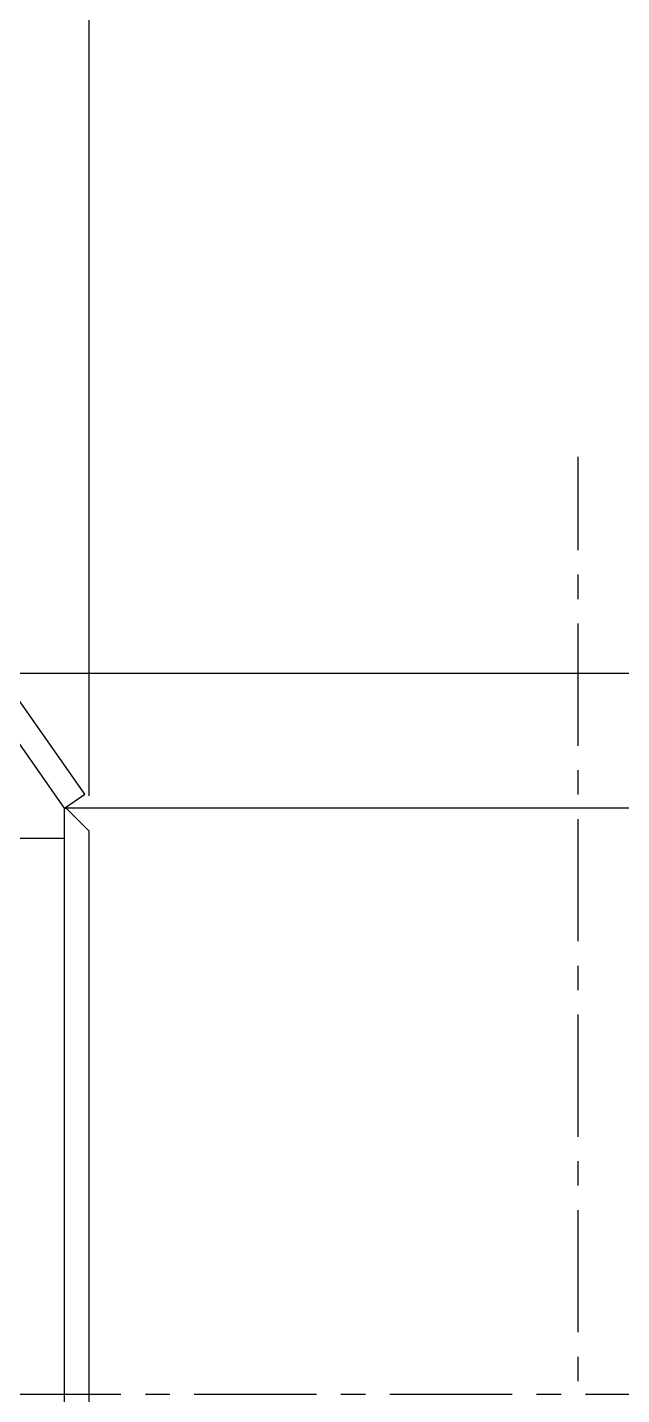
# Model space of a CAD drawing. Extents: x 3 to 138, y 0 to 89.
# Drawn here: x 90.51 to 102.66, y 43.9 to 71.87 of the extents above; entities that cross this region are included whole.
import ezdxf

# ---------------------------------------------------------------- set-up
doc = ezdxf.new("R2010")
doc.units = 0
doc.header["$LTSCALE"] = 2
doc.header["$MEASUREMENT"] = 0
doc.linetypes.add('CENTER', pattern=[2, 1.25, -0.25, 0.25, -0.25])
for name, color, linetype in [('CEN', 12, 'CENTER'), ('DIM', 8, 'CONTINUOUS'), ('DWG', 13, 'CONTINUOUS')]:
    doc.layers.add(name, color=color, linetype=linetype)

msp = doc.modelspace()

# ---------------------------------------------------------------- linework, layer by layer
at = {"layer": 'CEN'}
for p, q in [((101.772, 25.175), (101.772, 63.086)), ((128.422, 43.899), (66.922, 43.899))]:
    msp.add_line(p, q, dxfattribs=at)
at = {"layer": 'DIM'}
msp.add_line((91.772, 56.149), (91.772, 75.112), dxfattribs=at)
at = {"layer": 'DWG'}
for p, q in [((91.682, 56.186), (86.211, 63.999)), ((91.272, 55.899), (85.802, 63.712)), ((89.949, 58.66), (113.595, 58.66)), ((91.272, 55.899), (91.682, 56.186)), ((91.272, 55.899), (91.302, 55.899)), ((91.272, 31.899), (91.272, 55.899)), ((91.302, 55.899), (91.772, 55.429)), ((111.772, 55.899), (91.302, 55.899)), ((91.772, 32.369), (91.772, 55.429)), ((91.272, 55.274), (90.272, 55.274))]:
    msp.add_line(p, q, dxfattribs=at)

doc.saveas('drawing.dxf')
